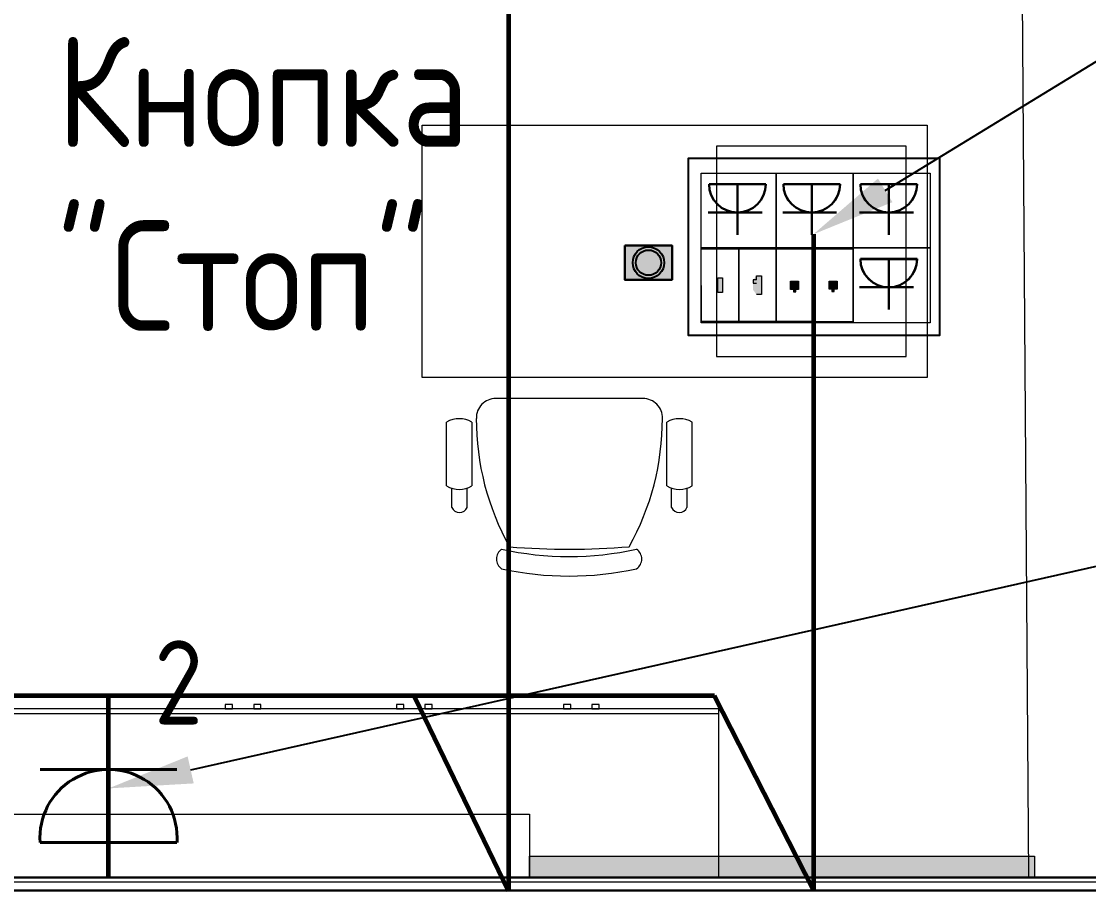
# Model space of a CAD drawing. Header units: millimetres. Extents: x -32 to 417638015, y -35 to 175284279.
# Drawn here: x 417443140 to 417445676, y 175252295 to 175254361 of the extents above; entities that cross this region are included whole.
import ezdxf
from ezdxf import colors
from ezdxf.entities.mleader import LeaderData, LeaderLine
from ezdxf.math import Vec2, Vec3

# ---------------------------------------------------------------- set-up
doc = ezdxf.new("R2010")
doc.units = ezdxf.units.MM
for name, color, linetype, lineweight in [('_ЭМ_В полу', 26, 'Кабель в трубе', 60), ('_ЭМ_гофра', 5, 'Continuous', 60), ('_ЭМ_Розетки комп', 1, 'Continuous', 30), ('Перекрытие', 7, 'Continuous', 18), ('Стены несущие', 7, 'Continuous', 30), ('Стены отделка', 7, 'Continuous', 30), ('Стены штриховка', 7, 'Continuous', 9), ('ТХ', 5, 'Continuous', 0), ('ТХ_Задание ЭОМ_СС', 6, 'Continuous', 0), ('ШТРИХОВКА', 252, 'Continuous', 15), ('Электро', 250, 'Continuous', 25), ('ЭМ', 5, 'Continuous', 40), ('ЭОМ_Кабель Быт. розеток', 5, 'Continuous', 30), ('ЭОМ_Кабель для СУП', 150, 'Continuous', 9)]:
    doc.layers.add(name, color=color, linetype=linetype, lineweight=lineweight)
for name, color, linetype in [('_ЭМ_Надписи', 7, 'Continuous'), ('PDF _СС_розетки', 7, 'Continuous'), ('ВНУТРЯНКА', 1, 'Continuous')]:
    doc.layers.add(name, color=color, linetype=linetype)
doc.layers.add('PDF _ЭОМ _розетки', color=7, linetype='Continuous', true_color=0xeb0000)
doc.styles.add('ELine', font='txt.shx')
doc.styles.add('GOST Common', font='GOST_Common.ttf', dxfattribs={"width": 0.9, "height": 350})
doc.styles.add('ЭОМ', font='isocpeur.ttf', dxfattribs={"width": 0.85, "height": 250})
doc.linetypes.add('TRAY', pattern='A,12.119257,["_",ELine,S=4.5,R=90,X=0,Y=-1.555839],0.750382,["_",ELine,S=4.5,R=0,X=0,Y=-0.805849],1.314849,["_",ELine,S=4.5,R=0,X=0,Y=-0.805849],2.250029,["_",ELine,S=4.5,R=90,X=0,Y=-1.555839],13.565483', length=30)
doc.linetypes.add('Кабель в трубе', pattern='A,8,[133,ltypeshp.shx,S=1,R=0,X=10,Y=1.3],-3,[130,ltypeshp.shx,S=1.5,R=-45,X=-1.5,Y=0],8', length=19)

# ---------------------------------------------------------------- blocks, each defined once
blk = doc.blocks.new('_ЭМ_ТХ2_4 Этаж')
at = {"lineweight": 0}
h = blk.add_hatch(color=8, dxfattribs=at)
h.dxf.hatch_style = 1
h.paths.add_polyline_path([(60094.3, 20632.6), (60094.3, 20682.6), (61294.3, 20682.6), (61294.3, 20632.6)])
at = {"color": 8, "linetype": 'Continuous'}
for p, q in [((60364.3, 21769.8), (60014.2, 21769.8)), ((59897.6, 21562.4), (59897.6, 21713.6)), ((59957.9, 21562.4), (59957.9, 21713.6)), ((60420.6, 21562.4), (60420.6, 21713.6)), ((60480.8, 21562.4), (60480.8, 21713.6)), ((59909.6, 21511), (59909.7, 21556.6)), ((59946.4, 21511.1), (59946.4, 21556.8)), ((60432.1, 21511.1), (60432.1, 21556.8)), ((60468.8, 21511), (60468.8, 21556.6)), ((59094.3, 21020.5), (57644.3, 21020.5)), ((60544.3, 21020.5), (59094.3, 21020.5))]:
    blk.add_line(p, q, dxfattribs=at)
for points in [[(59094.3, 20632.6), (59094.3, 21032.6), (57644.3, 21032.6), (57644.3, 20632.6)], [(60544.3, 20632.6), (60544.3, 21032.6), (59094.3, 21032.6), (59094.3, 20632.6)], [(59371.4, 21032.6), (59388.8, 21032.6), (59388.8, 21042.8), (59371.4, 21042.8)], [(59439.1, 21032.6), (59456.5, 21032.6), (59456.5, 21042.8), (59439.1, 21042.8)], [(59778.4, 21032.6), (59795.8, 21032.6), (59795.8, 21042.8), (59778.4, 21042.8)], [(59846.1, 21032.6), (59863.5, 21032.6), (59863.5, 21042.8), (59846.1, 21042.8)], [(60175.3, 21032.6), (60192.7, 21032.6), (60192.7, 21042.8), (60175.3, 21042.8)], [(60243, 21032.6), (60260.4, 21032.6), (60260.4, 21042.8), (60243, 21042.8)]]:
    blk.add_lwpolyline(points, close=True, dxfattribs=at)
at = {"color": 8, "linetype": 'Continuous', "lineweight": 5}
blk.add_lwpolyline([(58094.3, 20782.6), (60094.3, 20782.6), (60094.3, 20632.6), (58094.3, 20632.6)], close=True, dxfattribs=at)
at = {"color": 8, "lineweight": 0}
blk.add_lwpolyline([(60094.3, 20632.6), (60094.3, 20682.6), (61294.3, 20682.6), (61294.3, 20632.6), (60094.3, 20632.6)], dxfattribs=at)
at = {"color": 8, "linetype": 'Continuous'}
for centre, radius, start, end in [((60013.6, 21724.4), 45.4, 89.2519, 182.1866), ((60364.9, 21724.4), 45.4, 357.8135, 90.7479), ((59927.7, 21663.6), 58.4, 58.951, 121.0488), ((60592.6, 21721.4), 624.5, 179.878, 209.1059), ((59785.8, 21721.4), 624.5, 330.9068, 0.1215), ((60450.7, 21663.6), 58.4, 58.951, 121.0488), ((59927.7, 21612.4), 58.4, 238.951, 301.0488), ((60450.7, 21612.4), 58.4, 238.951, 301.0488), ((59928, 21519.5), 20.2, 204.8955, 335.3354), ((60450.4, 21519.6), 20.2, 204.8955, 335.3354), ((60043.9, 21388.7), 28.1, 124.2901, 235.7096), ((60188.5, 22142), 747.5, 257.602, 282.3978), ((60188.5, 23173.8), 1761.9, 265.3938, 274.6546), ((60333.2, 21388.7), 28.1, 304.2915, 55.7083), ((60188.5, 22095.5), 747.5, 257.602, 282.3978)]:
    blk.add_arc(centre, radius, start, end, dxfattribs=at)
at = {"layer": 'ТХ', "color": 8}
for points in [[(59839.2, 22419.8), (61039.2, 22419.8), (61039.2, 21819.8), (59839.2, 21819.8)], [(60539.2, 21869.8), (60989.2, 21869.8), (60989.2, 22369.8), (60539.2, 22369.8)]]:
    blk.add_lwpolyline(points, close=True, dxfattribs=at)
blk = doc.blocks.new('План 4 этажа')
at = {"layer": 'Перекрытие', "color": 8}
blk.add_line((55314.965, 28657.725), (55371.766, 20871.399), dxfattribs=at)
at = {"layer": 'Стены несущие', "color": 8}
blk.add_line((55590.83, 20839.474), (49627.127, 20839.474), dxfattribs=at)
at = {"layer": 'Стены отделка', "color": 8, "lineweight": 9}
for p, q in [((55590.83, 20859.474), (49644.268, 20859.474)), ((55558.57, 20871.474), (50604.869, 20871.474))]:
    blk.add_line(p, q, dxfattribs=at)
at = {"layer": 'Стены штриховка', "color": 8}
blk.add_line((55560.587, 20869.474), (50602.869, 20869.474), dxfattribs=at)
blk = doc.blocks.new('*U504')
at = {"transparency": 33554559}
h = blk.add_hatch(color=7, dxfattribs=at)
h.dxf.hatch_style = 1
h.paths.add_polyline_path([(37.5, -27), (37.5, 27), (-37.5, 27), (-37.5, -27)])
at = {"transparency": 33554687}
h = blk.add_hatch(color=250, dxfattribs=at)
h.dxf.hatch_style = 1
h.paths.add_polyline_path([(-25, 0, 1), (25, 0, 1)])
h.paths.add_polyline_path([(20, 0, -1), (-20, 0, -1)], flags=16)
h = blk.add_hatch(color=1, dxfattribs=at)
h.dxf.hatch_style = 1
h.paths.add_polyline_path([(-20, 0, 1), (20, 0, 1)])
at = {"color": 0, "linetype": 'ByBlock'}
blk.add_lwpolyline([(-37.5, 27), (37.5, 27), (37.5, -27), (-37.5, -27)], close=True, dxfattribs=at)
at = {"linetype": 'ByBlock', "lineweight": 25}
for radius in [25, 20]:
    blk.add_circle((0, 0), radius, dxfattribs=at)
at = {"insert": (-937, 358.5), "char_height": 175, "attachment_point": 1, "style": 'GOST Common'}
blk.add_mtext_dynamic_manual_height_columns('Кнопка\\P"Стоп"', width=85.894, gutter_width=12.5, heights=[0], dxfattribs=at)
blk = doc.blocks.new('розетк для люка')
at = {"layer": 'ВНУТРЯНКА', "color": 5, "lineweight": 30, "ltscale": 100, "transparency": 33554687}
blk.add_line((-67.1, -58.8), (-67.1, 69), dxfattribs=at)
at = {"layer": 'Электро', "color": 5, "lineweight": 30, "transparency": 33554687}
for p, q in [((0, 67.3), (0, -67.3)), ((0, 0), (-120.1, 0))]:
    blk.add_line(p, q, dxfattribs=at)
blk.add_ellipse((0.1, 0), major_axis=(47.6, 47.6), ratio=1, start_param=0.787621, end_param=3.924768, dxfattribs=at)
blk = doc.blocks.new('Люк на 6 мест')
h = blk.add_hatch(color=256)
h.dxf.hatch_style = 1
h.paths.add_polyline_path([(-284.6, 515.7), (-284.6, 526.8), (-319.2, 527), (-319.2, 515.9)])
h = blk.add_hatch(color=256)
h.dxf.hatch_style = 1
h.paths.add_polyline_path([(-323.7, 435.1), (-323.7, 435.1), (-313, 442.8), (-289.1, 442.7), (-279.4, 435), (-279.4, 435), (-279.3, 422.8), (-323.6, 422.8)])
h = blk.add_hatch(color=256)
h.dxf.hatch_style = 1
h.paths.add_polyline_path([(-311.7, 334.8), (-311.7, 341.7), (-317.2, 341.7), (-317.3, 347.2), (-311.8, 347.2), (-311.8, 354.1), (-292.5, 354.1), (-292.5, 334.9)])
h = blk.add_hatch(color=256)
h.dxf.hatch_style = 1
h.paths.add_polyline_path([(-311.3, 243.2), (-311.3, 250.1), (-316.8, 250.1), (-316.8, 255.6), (-311.3, 255.6), (-311.3, 262.4), (-292, 262.5), (-292, 243.2)])
for p, q in [((-323.6, 422.8), (-323.7, 435.1)), ((-323.7, 435.1), (-323.7, 435.1)), ((-289.1, 442.7), (-296.8, 442.7)), ((-296.8, 442.7), (-296.8, 435)), ((-289.1, 435), (-289.1, 442.7)), ((-289.1, 435), (-279.4, 435)), ((-279.4, 435), (-279.3, 422.8)), ((-279.3, 422.8), (-323.6, 422.8))]:
    blk.add_line(p, q)
for points in [[(-215.5, 477.1), (-388.3, 476.8), (-388.3, 565.7), (-215.5, 566)], [(-284.6, 526.8), (-284.6, 515.7), (-319.2, 515.9), (-319.2, 527)], [(-215.5, 388.2), (-388.3, 387.9), (-388.3, 476.8), (-215.5, 477.1)], [(-215.5, 299.3), (-388.3, 299), (-388.3, 387.9), (-215.5, 388.2)], [(-215.8, 205.5), (-388.7, 205.1), (-388.3, 299), (-215.5, 299.3)]]:
    blk.add_lwpolyline(points, close=True)
for points in [[(-311.8, 347.2), (-317.3, 347.2), (-317.2, 341.7), (-311.7, 341.7)], [(-311.8, 347.2), (-311.8, 354.1), (-292.5, 354.1)], [(-292.5, 354.1), (-292.5, 334.9), (-311.7, 334.8), (-311.7, 341.7)], [(-311.3, 255.6), (-316.8, 255.6), (-316.8, 250.1), (-311.3, 250.1)], [(-292, 262.5), (-292, 243.2), (-311.3, 243.2), (-311.3, 250.1)], [(-311.3, 255.6), (-311.3, 262.4), (-292, 262.5)]]:
    blk.add_lwpolyline(points)
at = {"layer": 'PDF _СС_розетки', "linetype": 'Continuous', "lineweight": 20, "transparency": 33554687}
for points in [[(-391.2, 566), (-213.4, 566), (-213.4, 388.2), (-391.2, 388.2)], [(-391.2, 388.2), (-213.4, 388.2), (-213.4, 205.3), (-391.2, 205.3)], [(-391.2, 388.2), (-213.4, 388.2), (-213.4, 205.3), (-391.2, 205.3)], [(-391.2, 205.3), (-213.4, 205.3), (-213.4, 22.4), (-391.2, 22.4)]]:
    blk.add_lwpolyline(points, close=True, dxfattribs=at)
at = {"layer": 'PDF _ЭОМ _розетки', "color": 3, "linetype": 'Continuous', "lineweight": 25, "transparency": 33554687}
blk.add_lwpolyline([(0, 0), (-421.6, 0), (-421.6, 596.5), (0, 596.5)], close=True, dxfattribs=at)
at = {"layer": 'PDF _ЭОМ _розетки', "color": 7, "linetype": 'Continuous', "lineweight": 20, "transparency": 33554687}
for points in [[(-35.6, 388.2), (-213.4, 388.2), (-213.4, 566), (-35.6, 566)], [(-35.6, 205.3), (-213.4, 205.3), (-213.4, 388.2), (-35.6, 388.2)], [(-35.6, 22.4), (-213.4, 22.4), (-213.4, 205.3), (-35.6, 205.3)]]:
    blk.add_lwpolyline(points, close=True, dxfattribs=at)
at = {"layer": 'ВНУТРЯНКА', "color": 5, "lineweight": 30, "ltscale": 100, "transparency": 33554687}
for p, q in [((-129, 244.7), (-129, 372.6)), ((-128.8, 244.7), (-128.8, 372.6)), ((-306.8, 61.8), (-306.8, 189.7)), ((-306.6, 61.8), (-306.6, 189.7)), ((-128.8, 61.8), (-128.8, 189.7))]:
    blk.add_line(p, q, dxfattribs=at)
at = {"layer": 'ВНУТРЯНКА', "color": 1, "lineweight": 30, "ltscale": 100, "transparency": 33554687}
blk.add_line((-129, 61.8), (-129, 189.7), dxfattribs=at)
at = {"layer": 'Электро', "color": 5, "lineweight": 30, "transparency": 33554687}
for p, q in [((-61.9, 370.8), (-61.9, 236.3)), ((-61.7, 370.8), (-61.7, 236.3)), ((-61.9, 303.6), (-181.9, 303.6)), ((-61.7, 303.6), (-181.8, 303.6)), ((-239.5, 188), (-239.5, 53.4)), ((-61.7, 188), (-61.7, 53.4)), ((-239.7, 120.7), (-359.7, 120.7)), ((-239.5, 120.7), (-359.6, 120.7)), ((-61.7, 120.7), (-181.8, 120.7))]:
    blk.add_line(p, q, dxfattribs=at)
at = {"layer": 'Электро', "color": 1, "lineweight": 30, "transparency": 33554687}
for p, q in [((-239.7, 188), (-239.7, 53.4)), ((-61.9, 188), (-61.9, 53.4)), ((-61.9, 120.7), (-181.9, 120.7))]:
    blk.add_line(p, q, dxfattribs=at)
at = {"layer": 'Электро', "color": 5, "lineweight": 30, "transparency": 33554687}
for centre in [(-61.7, 303.6), (-61.6, 303.6), (-239.5, 120.7), (-239.4, 120.7), (-61.6, 120.7)]:
    blk.add_ellipse(centre, major_axis=(47.6, 47.6), ratio=1, start_param=0.787621, end_param=3.924768, dxfattribs=at)
at = {"layer": 'Электро', "color": 1, "lineweight": 30, "transparency": 33554687}
blk.add_ellipse((-61.7, 120.7), major_axis=(47.6, 47.6), ratio=1, start_param=0.787621, end_param=3.924768, dxfattribs=at)
at = {"color": 5, "linetype": 'TRAY', "lineweight": 53, "transparency": 33554687}
blk.add_blockref('розетк для люка', (-61.9, 480.3), dxfattribs=at)
blk = doc.blocks.new('2м розетка IP20')
at = {"layer": 'ЭМ', "color": 5}
for p, q in [((-494124.5, -357092.4), (-494124.5, -356766.5)), ((-494287.3, -356918.9), (-493961.8, -356918.9)), ((-494287.3, -357092.4), (-493961.8, -357092.4))]:
    blk.add_line(p, q, dxfattribs=at)
blk.add_arc((-494124.5, -357082), 163.1, 356.3196, 183.6804, dxfattribs=at)
at = {"layer": 'ЭОМ_Кабель Быт. розеток', "color": 7, "insert": (-494016.1, -356612.2), "char_height": 200, "attachment_point": 1, "style": 'ЭОМ'}
blk.add_mtext_dynamic_manual_height_columns('2', width=91.256, gutter_width=1250, heights=[0], dxfattribs=at)

msp = doc.modelspace()

# ---------------------------------------------------------------- linework, layer by layer
at = {"layer": '_ЭМ_В полу', "ltscale": 25}
msp.add_lwpolyline([(417444296.8, 175258874.1), (417444296.8, 175252295.1)], dxfattribs=at)
at = {"layer": '_ЭМ_В полу', "ltscale": 25, "elevation": -64.3}
msp.add_lwpolyline([(417445021.6, 175253854.8), (417445021.6, 175252295.1)], dxfattribs=at)
at = {"layer": '_ЭМ_гофра', "linetype": 'ByBlock'}
for points in [[(417444786.8, 175252757.7), (417441195.4, 175252757.7), (417441195.4, 175255391.6), (417439862.4, 175255391.6), (417439862.4, 175258955.9), (417439759.7, 175259049.6)], [(417443346.8, 175252327.1), (417443346.8, 175252757.7)], [(417444296.8, 175252295.1), (417444074.6, 175252754.8)]]:
    msp.add_lwpolyline(points, dxfattribs=at)
at = {"layer": '_ЭМ_гофра', "linetype": 'ByBlock', "elevation": -64.3}
msp.add_lwpolyline([(417445021.6, 175252296.8), (417444786.8, 175252757.7)], dxfattribs=at)

# ---------------------------------------------------------------- block references
at = {"layer": '_ЭМ_Розетки комп', "xscale": 1.5, "yscale": 1.5, "zscale": 1.5}
msp.add_blockref('*U504', (417444629.7, 175253787.3), dxfattribs=at)
at = {"layer": 'ТХ_Задание ЭОМ_СС', "lineweight": 50}
msp.add_blockref('_ЭМ_ТХ2_4 Этаж', (417384252.5, 175231694.6), dxfattribs=at)
at = {"layer": 'ШТРИХОВКА'}
msp.add_blockref('План 4 этажа', (417390161, 175231455.7), dxfattribs=at)
at = {"layer": 'ЭОМ_Кабель Быт. розеток'}
msp.add_blockref('2м розетка IP20', (417937471.2, 175609502.1), dxfattribs=at)
at = {"layer": 'ЭОМ_Кабель для СУП', "color": 217, "linetype": 'ByBlock', "lineweight": 40, "true_color": 0x93278f, "transparency": 33554687, "rotation": 90}
msp.add_blockref('Люк на 6 мест', (417445321.2, 175254035.6), dxfattribs=at)

# ---------------------------------------------------------------- leaders
at = {"layer": '_ЭМ_Надписи', "color": 7, "ltscale": 5}
ml = msp.add_multileader_mtext('Standard', dxfattribs=at)
ml.set_content('{\\fGOST Common|b0|i0|c0|p34;\\W0.9;\\C256;4\\fGOST Common|b0|i0|c204|p34;ЩРС\\fGOST Common|b0|i0|c0|p34;-2\\fISOCPEUR|b0|i0|c204|p34;\\W0.85; Гр.6\\P\\W1;\\C0;Раб.место учителя, ноутбук}', color=1, style='ЭОМ')
ml.set_leader_properties()
ml.build(insert=Vec2(0, 0))
ml.multileader.update_dxf_attribs({"text_left_attachment_type": 6, "text_right_attachment_type": 6, "dogleg_length": 0, "arrow_head_size": 200})
ctx = ml.context
ctx.base_point, ctx.char_height, ctx.arrow_head_size, ctx.landing_gap_size, ctx.plane_origin = Vec3(417447917.7, 175255626.6, -64.3), 250, 200, 0, Vec3(417433002.7, 175264885.5, -64.3)
ctx.left_attachment, ctx.right_attachment = 6, 6
notes = []
notes.append((ctx, [(0, (1, 1, 0), (417447917.7, 175255626.6, -64.3), (1, 0), 0, [(0, [(417445021.6, 175253854.8, -64.3)], 0, [])])]))
ctx.mtext.insert, ctx.mtext.width, ctx.mtext.defined_height, ctx.mtext.flow_direction = Vec3(417447917.7, 175255951.6, -64.3), 2073.809, 545.6, 5
ml = msp.add_multileader_mtext('Standard', dxfattribs=at)
ml.set_content('{\\fGOST Common|b0|i0|c204|p34;\\W0.9;\\C256;4ЩРС-2\\fISOCPEUR|b0|i0|c204|p34;\\W0.85; Гр.6\\Ph=2.0м\\P\\W1;\\C0;Итер. у-во}', color=1, style='ЭОМ')
ml.set_leader_properties()
ml.build(insert=Vec2(0, 0))
ml.multileader.update_dxf_attribs({"text_left_attachment_type": 6, "text_right_attachment_type": 6, "dogleg_length": 0, "arrow_head_size": 200})
ctx = ml.context
ctx.base_point, ctx.char_height, ctx.arrow_head_size, ctx.landing_gap_size, ctx.plane_origin = Vec3(417447749, 175253529.3), 250, 200, 0, Vec3(417439534.7, 175258246.9)
ctx.left_attachment, ctx.right_attachment = 6, 6
notes.append((ctx, [(0, (1, 1, 0), (417447749, 175253529.3), (1, 0), 0, [(0, [(417443346.8, 175252538.1)], 0, [])])]))
ctx.mtext.insert, ctx.mtext.width, ctx.mtext.defined_height, ctx.mtext.flow_direction = Vec3(417447749, 175253854.3), 2879.263, 1412.5, 5
for ctx, leaders in notes:
    for number, flags, end, landing, length, lines in leaders:
        leader = LeaderData()
        leader.index, (leader.has_last_leader_line, leader.has_dogleg_vector, leader.attachment_direction) = number, flags
        leader.last_leader_point, leader.dogleg_vector, leader.dogleg_length = Vec3(end), Vec3(landing), length
        for number, points, colour, breaks in lines:
            line = LeaderLine()
            line.index, line.vertices, line.color, line.breaks = number, Vec3.list(points), colors.encode_raw_color(colour), breaks
            leader.lines.append(line)
        ctx.leaders.append(leader)

doc.saveas('drawing.dxf')
